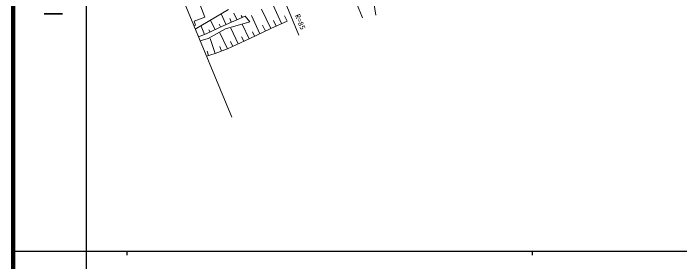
# Model space of a CAD drawing. Units: millimetres, scale not verified. Extents: x 40000 to 680000, y 20000 to 380000.
# Drawn here: x 40000 to 204382, y 202409 to 263680 of the extents above; entities that cross this region are included whole.
import ezdxf
from ezdxf.enums import TextEntityAlignment as Align

# ---------------------------------------------------------------- set-up
doc = ezdxf.new("R2010")
doc.units = ezdxf.units.MM
doc.header["$LTSCALE"] = 1000
for name, color, linetype, lineweight in [('M-BGD', 7, 'Continuous', 13), ('M-BMK-OTRS', 5, 'Continuous', 13), ('M-STR-HTXT', 7, 'Continuous', 13), ('M-TTL', 2, 'Continuous', 140), ('M-TTL-BAND', 7, 'Continuous', 25)]:
    doc.layers.add(name, color=color, linetype=linetype, lineweight=lineweight)
doc.styles.add('@ＭＳ ゴシック', font='')
doc.styles.add('ＭＳ ゴシック', font='')
doc.styles.get('@ＭＳ ゴシック').set_extended_font_data('@MS Gothic')
doc.styles.get('ＭＳ ゴシック').set_extended_font_data('MS Gothic')

msp = doc.modelspace()

# ---------------------------------------------------------------- linework, layer by layer
at = {"layer": 'M-BGD'}
for p, q in [((87256, 262745), (84769, 269182)), ((84897, 259756), (93065, 264661)), ((103514, 259903), (101260, 264730)), ((106186, 261151), (104071, 265679)), ((124749, 266050), (126174, 262551)), ((92428, 260974), (91302, 263534)), ((91740, 260622), (97173, 263014)), ((95100, 262150), (94427, 263679)), ((96436, 262737), (96242, 263178)), ((97173, 263014), (98337, 261540)), ((100843, 258655), (98731, 263176)), ((107522, 261775), (106910, 263085)), ((84578, 261711), (87256, 262745)), ((84937, 260722), (84578, 261711)), ((89825, 259695), (88632, 261920)), ((92342, 259832), (98337, 261540)), ((93764, 261562), (93403, 262382)), ((103514, 259903), (107522, 261775)), ((104850, 260527), (104193, 261934)), ((84937, 260722), (84557, 260574)), ((87190, 258456), (86368, 260552)), ((87547, 258593), (91740, 260622)), ((88066, 257454), (92342, 259832)), ((91129, 260326), (90747, 261038)), ((95499, 256160), (93681, 260053)), ((98171, 257408), (96472, 261045)), ((98171, 257408), (103514, 259903)), ((102179, 259279), (101477, 260782)), ((85678, 257875), (87547, 258593)), ((85777, 257913), (85697, 258119)), ((88522, 259065), (88218, 259631)), ((92828, 254912), (90982, 258864)), ((99507, 258031), (99015, 259084)), ((86098, 256861), (88066, 257454)), ((89775, 253797), (88549, 257440)), ((92828, 254912), (98171, 257408)), ((94164, 255536), (93600, 256742)), ((96835, 256784), (96308, 257913)), ((89775, 253797), (92828, 254912)), ((91365, 254332), (90964, 255524)), ((87665, 253087), (89775, 253797)), ((88185, 253262), (87818, 254353))]:
    msp.add_line(p, q, dxfattribs=at)
at = {"layer": 'M-BMK-OTRS'}
msp.add_line((77666, 277180), (93887, 238094), dxfattribs=at)
at = {"layer": 'M-STR-HTXT'}
for p, q in [((129416, 263229), (125054, 292897)), ((110455, 258312), (98959, 286017))]:
    msp.add_line(p, q, dxfattribs=at)
at = {"layer": 'M-TTL'}
msp.add_line((40000, 380000), (40000, 20000), dxfattribs=at)
at = {"layer": 'M-TTL-BAND'}
for p, q in [((58000, 370000), (58000, 20000)), ((40000, 205000), (579000, 205000)), ((68000, 205000), (68000, 204000)), ((168000, 205000), (168000, 204000))]:
    msp.add_line(p, q, dxfattribs=at)

# ---------------------------------------------------------------- texts
at = {"layer": 'M-STR-HTXT', "style": 'ＭＳ ゴシック'}
msp.add_text('R=85', height=1320, rotation=292.4, dxfattribs=at).set_placement((109056, 262997), align=Align.BOTTOM_LEFT)
at = {"layer": 'M-TTL-BAND', "style": '@ＭＳ ゴシック'}
msp.add_text('縮尺千分の一', height=3666, rotation=270, dxfattribs=at).set_placement((49777, 261030), align=Align.MIDDLE_RIGHT)

doc.saveas('drawing.dxf')
